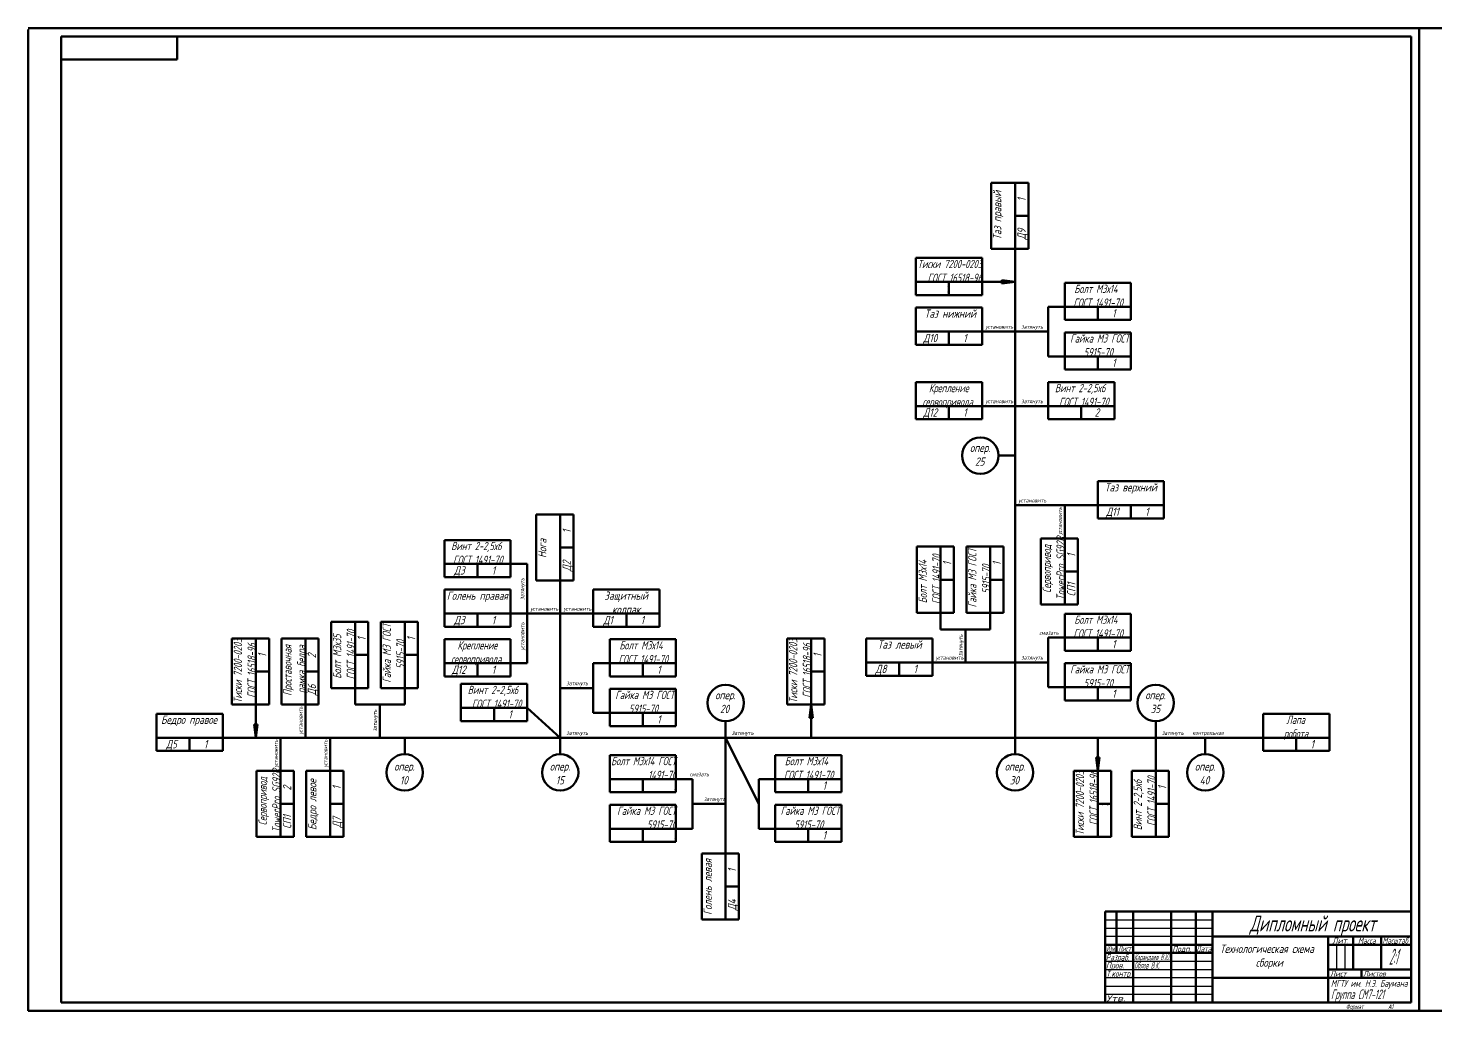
# Model space of a CAD drawing. Header units: millimetres. Extents: x 0 to 5528, y 0 to 1574.
# Drawn here: x 0 to 851, y 0 to 594 of the extents above; entities that cross this region are included whole.
import ezdxf
from ezdxf.enums import TextEntityAlignment as Align

# ---------------------------------------------------------------- set-up
doc = ezdxf.new("R2010")
doc.units = ezdxf.units.MM
doc.layers.get('0').update_dxf_attribs({"lineweight": 60})
doc.layers.add('0.3', color=130, linetype='Continuous', lineweight=30)
doc.layers.add('0.6', color=255, linetype='Continuous', lineweight=60)
doc.styles.add('ГОСТ', font='GOST_A.TTF', dxfattribs={"oblique": 15, "height": 5})

msp = doc.modelspace()

# ---------------------------------------------------------------- linework, layer by layer
for p, q in [((650.999, 5), (650.999, 60)), ((650.999, 60), (835.999, 60)), ((650.999, 60), (657.999, 60)), ((657.999, 60), (657.999, 35)), ((657.999, 60), (667.999, 60)), ((667.999, 60), (667.999, 5)), ((667.999, 60), (690.999, 60)), ((690.999, 60), (690.999, 5)), ((690.999, 60), (705.999, 60)), ((705.999, 60), (705.999, 5)), ((705.999, 60), (715.999, 60)), ((715.999, 60), (715.999, 5)), ((715.999, 45), (835.999, 45)), ((785.999, 45), (785.999, 5)), ((650.999, 40), (715.999, 40)), ((650.999, 35), (715.999, 35)), ((785.999, 40), (835.999, 40)), ((715.999, 20), (835.999, 20)), ((785.999, 25), (835.999, 25)), ((19.999, 5), (19.999, 5)), ((835.999, 5), (650.999, 5))]:
    msp.add_line(p, q)
at = {"layer": '0.3'}
for p, q in [((650.999, 55), (715.999, 55)), ((650.999, 50), (715.999, 50)), ((715.999, 45), (650.999, 45)), ((790.999, 40), (790.999, 25)), ((795.999, 40), (795.999, 25)), ((650.999, 30), (715.999, 30)), ((650.999, 25), (715.999, 25)), ((715.999, 20), (650.999, 20)), ((650.999, 15), (715.999, 15)), ((650.999, 10), (715.999, 10))]:
    msp.add_line(p, q, dxfattribs=at)
at = {"layer": '0.6'}
for p, q in [((-0.001, 594), (840.999, 594)), ((0, 593.263), (-0.001, 0)), ((19.999, 5), (19.999, 589)), ((19.999, 589), (835.999, 589)), ((89.999, 575), (89.999, 589)), ((835.999, 5), (835.999, 589)), ((840.999, 0), (840.999, 594)), ((840.999, 594), (1681.999, 594)), ((841, 593.473), (840.999, 0.21)), ((19.999, 575), (89.999, 575)), ((582.165, 460.595), (582.165, 500.595)), ((582.165, 500.595), (604.644, 500.595)), ((596.644, 460.595), (596.644, 500.595)), ((596.644, 500.595), (596.644, 480.595)), ((604.644, 460.595), (604.644, 500.595)), ((582.165, 460.595), (582.165, 490.595)), ((596.644, 480.595), (604.644, 480.595)), ((602.165, 460.595), (582.165, 460.595)), ((582.165, 460.595), (592.165, 460.595)), ((596.644, 465.595), (596.644, 450.595)), ((596.644, 460.595), (604.644, 460.595)), ((596.644, 460.595), (596.644, 440.595)), ((596.644, 460.595), (596.644, 440.595)), ((576.644, 455.074), (536.644, 455.074)), ((536.644, 455.074), (536.644, 432.595)), ((576.644, 455.074), (546.644, 455.074)), ((576.644, 435.074), (576.644, 455.074)), ((576.644, 455.074), (576.644, 445.074)), ((596.644, 450.595), (596.644, 380.595)), ((576.644, 440.595), (536.644, 440.595)), ((536.644, 440.595), (556.644, 440.595)), ((556.644, 440.595), (556.644, 432.595)), ((596.644, 440.595), (576.644, 440.595)), ((576.644, 440.595), (576.644, 432.595)), ((596.644, 440.595), (586.644, 440.595)), ((588.644, 439.595), (588.644, 441.595)), ((588.644, 441.595), (596.644, 440.595)), ((596.644, 440.595), (588.644, 439.595)), ((596.644, 410.595), (596.644, 440.595)), ((626.644, 440.074), (656.644, 440.074)), ((626.644, 420.074), (626.644, 440.074)), ((626.644, 440.074), (626.644, 430.074)), ((626.644, 440.074), (666.644, 440.074)), ((666.644, 440.074), (666.644, 417.595)), ((576.644, 432.595), (536.644, 432.595)), ((626.644, 425.595), (616.644, 425.595)), ((616.644, 425.595), (616.644, 395.595)), ((616.644, 425.595), (616.644, 410.595)), ((626.644, 425.595), (666.644, 425.595)), ((626.644, 425.595), (626.644, 417.595)), ((666.644, 425.595), (646.644, 425.595)), ((646.644, 425.595), (646.644, 417.595)), ((536.644, 425.074), (566.644, 425.074)), ((536.644, 405.074), (536.644, 425.074)), ((536.644, 425.074), (536.644, 415.074)), ((536.644, 425.074), (576.644, 425.074)), ((576.644, 425.074), (576.644, 402.595)), ((626.644, 417.595), (666.644, 417.595)), ((536.644, 410.595), (576.644, 410.595)), ((536.644, 410.595), (536.644, 402.595)), ((576.644, 410.595), (556.644, 410.595)), ((556.644, 410.595), (556.644, 402.595)), ((596.644, 410.595), (576.644, 410.595)), ((596.644, 410.595), (616.644, 410.595)), ((616.644, 410.595), (596.644, 410.595)), ((616.644, 410.595), (596.644, 410.595)), ((626.644, 410.074), (656.644, 410.074)), ((626.644, 390.074), (626.644, 410.074)), ((626.644, 410.074), (626.644, 400.074)), ((626.644, 410.074), (666.644, 410.074)), ((666.644, 410.074), (666.644, 387.595)), ((536.644, 402.595), (576.644, 402.595)), ((616.644, 395.595), (626.644, 395.595)), ((626.644, 395.595), (666.644, 395.595)), ((626.644, 395.595), (626.644, 387.595)), ((666.644, 395.595), (646.644, 395.595)), ((646.644, 395.595), (646.644, 387.595)), ((626.644, 387.595), (666.644, 387.595)), ((536.644, 380.074), (566.644, 380.074)), ((536.644, 360.074), (536.644, 380.074)), ((536.644, 380.074), (536.644, 370.074)), ((536.644, 380.074), (576.644, 380.074)), ((576.644, 380.074), (576.644, 357.595)), ((596.644, 380.595), (596.644, 365.595)), ((616.644, 380.074), (646.644, 380.074)), ((616.644, 360.074), (616.644, 380.074)), ((616.644, 380.074), (616.644, 370.074)), ((616.644, 380.074), (656.644, 380.074)), ((656.644, 380.074), (656.644, 357.595)), ((536.644, 365.595), (576.644, 365.595)), ((536.644, 365.595), (536.644, 357.595)), ((536.644, 357.595), (576.644, 357.595)), ((576.644, 365.595), (556.644, 365.595)), ((556.644, 365.595), (556.644, 357.595)), ((616.644, 365.595), (576.644, 365.595)), ((596.644, 365.595), (616.644, 365.595)), ((596.644, 365.595), (596.644, 335.595)), ((616.644, 365.595), (656.644, 365.595)), ((616.644, 365.595), (616.644, 357.595)), ((616.644, 357.595), (656.644, 357.595)), ((656.644, 365.595), (636.644, 365.595)), ((636.644, 365.595), (636.644, 357.595)), ((596.644, 335.595), (586.644, 335.595)), ((596.644, 335.595), (596.644, 210.595)), ((646.644, 320.074), (676.644, 320.074)), ((646.644, 300.074), (646.644, 320.074)), ((646.644, 320.074), (646.644, 310.074)), ((646.644, 320.074), (686.644, 320.074)), ((686.644, 320.074), (686.644, 297.595)), ((307.165, 260.116), (307.165, 300.116)), ((307.165, 300.116), (329.644, 300.116)), ((321.644, 260.116), (321.644, 300.116)), ((321.644, 300.116), (321.644, 280.116)), ((329.644, 260.116), (329.644, 300.116)), ((596.644, 305.595), (626.644, 305.595)), ((626.644, 305.595), (646.644, 305.595)), ((646.644, 305.595), (626.644, 305.595)), ((626.644, 305.595), (626.644, 285.595)), ((646.644, 305.595), (686.644, 305.595)), ((646.644, 305.595), (646.644, 297.595)), ((686.644, 305.595), (666.644, 305.595)), ((666.644, 305.595), (666.644, 297.595)), ((307.165, 260.116), (307.165, 290.116)), ((646.644, 297.595), (686.644, 297.595)), ((251.644, 284.595), (281.644, 284.595)), ((251.644, 264.595), (251.644, 284.595)), ((251.644, 284.595), (251.644, 274.595)), ((251.644, 284.595), (291.644, 284.595)), ((291.644, 284.595), (291.644, 262.116)), ((612.165, 245.595), (612.165, 285.595)), ((612.165, 285.595), (634.644, 285.595)), ((626.644, 245.595), (626.644, 285.595)), ((626.644, 285.595), (626.644, 265.595)), ((634.644, 245.595), (634.644, 285.595)), ((321.644, 280.116), (329.644, 280.116)), ((537.165, 240.595), (537.165, 280.595)), ((537.165, 280.595), (559.644, 280.595)), ((551.644, 240.595), (551.644, 280.595)), ((551.644, 280.595), (551.644, 260.595)), ((559.644, 240.595), (559.644, 280.595)), ((567.165, 240.595), (567.165, 280.595)), ((567.165, 280.595), (589.644, 280.595)), ((581.644, 240.595), (581.644, 280.595)), ((581.644, 280.595), (581.644, 260.595)), ((589.644, 240.595), (589.644, 280.595)), ((612.165, 245.595), (612.165, 275.595)), ((251.644, 270.116), (291.644, 270.116)), ((251.644, 270.116), (251.644, 262.116)), ((291.644, 270.116), (271.644, 270.116)), ((271.644, 270.116), (271.644, 262.116)), ((301.644, 270.116), (291.644, 270.116)), ((301.644, 240.116), (301.644, 270.116)), ((537.165, 240.595), (537.165, 270.595)), ((567.165, 240.595), (567.165, 270.595)), ((626.644, 265.595), (634.644, 265.595)), ((251.644, 262.116), (291.644, 262.116)), ((327.165, 260.116), (307.165, 260.116)), ((307.165, 260.116), (317.165, 260.116)), ((321.644, 260.116), (329.644, 260.116)), ((321.644, 260.116), (321.644, 240.116)), ((551.644, 260.595), (559.644, 260.595)), ((581.644, 260.595), (589.644, 260.595)), ((251.644, 254.595), (281.644, 254.595)), ((251.644, 234.595), (251.644, 254.595)), ((251.644, 254.595), (251.644, 244.595)), ((251.644, 254.595), (291.644, 254.595)), ((291.644, 254.595), (291.644, 232.116)), ((341.644, 254.595), (371.644, 254.595)), ((341.644, 234.595), (341.644, 254.595)), ((341.644, 254.595), (341.644, 244.595)), ((341.644, 254.595), (381.644, 254.595)), ((381.644, 254.595), (381.644, 232.116)), ((251.644, 240.116), (291.644, 240.116)), ((251.644, 240.116), (251.644, 232.116)), ((291.644, 240.116), (271.644, 240.116)), ((271.644, 240.116), (271.644, 232.116)), ((301.644, 240.116), (291.644, 240.116)), ((321.644, 240.116), (301.644, 240.116)), ((301.644, 240.116), (321.644, 240.116)), ((301.644, 210.116), (301.644, 240.116)), ((321.644, 240.116), (341.644, 240.116)), ((321.644, 240.116), (321.644, 225.116)), ((321.644, 240.116), (341.644, 240.116)), ((341.644, 240.116), (381.644, 240.116)), ((341.644, 240.116), (341.644, 232.116)), ((381.644, 240.116), (361.644, 240.116)), ((361.644, 240.116), (361.644, 232.116)), ((557.165, 240.595), (537.165, 240.595)), ((537.165, 240.595), (547.165, 240.595)), ((551.644, 240.595), (559.644, 240.595)), ((551.644, 240.595), (551.644, 230.595)), ((587.165, 240.595), (567.165, 240.595)), ((567.165, 240.595), (577.165, 240.595)), ((581.644, 240.595), (589.644, 240.595)), ((581.644, 230.595), (581.644, 240.595)), ((632.165, 245.595), (612.165, 245.595)), ((612.165, 245.595), (622.165, 245.595)), ((626.644, 245.595), (634.644, 245.595)), ((626.644, 240.074), (656.644, 240.074)), ((626.644, 220.074), (626.644, 240.074)), ((626.644, 240.074), (626.644, 230.074)), ((626.644, 240.074), (666.644, 240.074)), ((666.644, 240.074), (666.644, 217.595)), ((183.136, 195.116), (183.136, 235.116)), ((183.136, 235.116), (205.615, 235.116)), ((197.615, 195.116), (197.615, 235.116)), ((197.615, 235.116), (197.615, 215.116)), ((205.615, 195.116), (205.615, 235.116)), ((213.136, 195.116), (213.136, 235.116)), ((213.136, 235.116), (235.615, 235.116)), ((227.615, 195.116), (227.615, 235.116)), ((227.615, 235.116), (227.615, 215.116)), ((235.615, 195.116), (235.615, 235.116)), ((251.644, 232.116), (291.644, 232.116)), ((341.644, 232.116), (381.644, 232.116)), ((551.644, 230.595), (581.644, 230.595)), ((551.644, 230.595), (566.644, 230.595)), ((566.644, 210.595), (566.644, 230.595)), ((566.644, 230.595), (566.644, 210.595)), ((566.644, 230.595), (566.644, 210.595)), ((123.136, 185.116), (123.136, 225.116)), ((123.136, 225.116), (145.615, 225.116)), ((137.615, 185.116), (137.615, 225.116)), ((137.615, 225.116), (137.615, 205.116)), ((145.615, 185.116), (145.615, 225.116)), ((153.136, 185.116), (153.136, 225.116)), ((153.136, 225.116), (175.615, 225.116)), ((167.615, 185.116), (167.615, 225.116)), ((167.615, 225.116), (167.615, 205.116)), ((175.615, 185.116), (175.615, 225.116)), ((183.136, 195.116), (183.136, 225.116)), ((213.136, 195.116), (213.136, 225.116)), ((251.644, 224.595), (281.644, 224.595)), ((251.644, 204.595), (251.644, 224.595)), ((251.644, 224.595), (251.644, 214.595)), ((251.644, 224.595), (291.644, 224.595)), ((291.644, 224.595), (291.644, 202.116)), ((321.644, 225.116), (321.644, 195.116)), ((321.644, 225.116), (321.644, 210.116)), ((351.644, 224.595), (381.644, 224.595)), ((351.644, 204.595), (351.644, 224.595)), ((351.644, 224.595), (351.644, 214.595)), ((351.644, 224.595), (391.644, 224.595)), ((391.644, 224.595), (391.644, 202.116)), ((458.851, 185.116), (458.851, 225.116)), ((458.851, 225.116), (481.33, 225.116)), ((473.33, 185.116), (473.33, 225.116)), ((473.33, 225.116), (473.33, 205.116)), ((481.33, 185.116), (481.33, 225.116)), ((506.644, 225.074), (536.644, 225.074)), ((506.644, 205.074), (506.644, 225.074)), ((506.644, 225.074), (506.644, 215.074)), ((506.644, 225.074), (546.644, 225.074)), ((546.644, 225.074), (546.644, 202.595)), ((626.644, 225.595), (616.644, 225.595)), ((616.644, 225.595), (616.644, 195.595)), ((616.644, 225.595), (616.644, 210.595)), ((626.644, 225.595), (666.644, 225.595)), ((626.644, 225.595), (626.644, 217.595)), ((666.644, 225.595), (646.644, 225.595)), ((646.644, 225.595), (646.644, 217.595)), ((123.136, 185.116), (123.136, 215.116)), ((153.136, 185.116), (153.136, 215.116)), ((197.615, 215.116), (205.615, 215.116)), ((227.615, 215.116), (235.615, 215.116)), ((458.851, 185.116), (458.851, 215.116)), ((626.644, 217.595), (666.644, 217.595)), ((137.615, 205.116), (145.615, 205.116)), ((167.615, 205.116), (175.615, 205.116)), ((251.644, 210.116), (291.644, 210.116)), ((251.644, 210.116), (251.644, 202.116)), ((291.644, 210.116), (271.644, 210.116)), ((271.644, 210.116), (271.644, 202.116)), ((291.644, 210.116), (301.644, 210.116)), ((351.644, 210.116), (341.644, 210.116)), ((341.644, 210.116), (341.644, 180.116)), ((341.644, 210.116), (341.644, 195.116)), ((351.644, 210.116), (391.644, 210.116)), ((351.644, 210.116), (351.644, 202.116)), ((391.644, 210.116), (371.644, 210.116)), ((371.644, 210.116), (371.644, 202.116)), ((473.33, 205.116), (481.33, 205.116)), ((506.644, 210.595), (546.644, 210.595)), ((506.644, 210.595), (506.644, 202.595)), ((546.644, 210.595), (526.644, 210.595)), ((526.644, 210.595), (526.644, 202.595)), ((586.644, 210.595), (546.644, 210.595)), ((596.644, 210.595), (566.644, 210.595)), ((596.644, 211.565), (596.644, 165.116)), ((596.644, 210.595), (616.644, 210.595)), ((616.644, 210.595), (596.644, 210.595)), ((616.644, 210.595), (596.644, 210.595)), ((626.644, 210.074), (656.644, 210.074)), ((626.644, 190.074), (626.644, 210.074)), ((626.644, 210.074), (626.644, 200.074)), ((626.644, 210.074), (666.644, 210.074)), ((666.644, 210.074), (666.644, 187.595)), ((251.644, 202.116), (291.644, 202.116)), ((261.644, 197.595), (291.644, 197.595)), ((261.644, 177.595), (261.644, 197.595)), ((261.644, 197.595), (261.644, 187.595)), ((261.644, 197.595), (301.644, 197.595)), ((301.644, 197.595), (301.644, 175.116)), ((351.644, 202.116), (391.644, 202.116)), ((506.644, 202.595), (546.644, 202.595)), ((203.136, 195.116), (183.136, 195.116)), ((183.136, 195.116), (193.136, 195.116)), ((197.615, 195.116), (205.615, 195.116)), ((197.615, 195.116), (197.615, 185.116)), ((233.136, 195.116), (213.136, 195.116)), ((213.136, 195.116), (223.136, 195.116)), ((227.615, 195.116), (235.615, 195.116)), ((227.615, 185.116), (227.615, 195.116)), ((321.644, 195.116), (341.644, 195.116)), ((341.644, 195.116), (321.644, 195.116)), ((341.644, 195.116), (321.644, 195.116)), ((321.644, 195.116), (321.644, 165.116)), ((351.644, 194.595), (381.644, 194.595)), ((351.644, 174.595), (351.644, 194.595)), ((351.644, 194.595), (351.644, 184.595)), ((351.644, 194.595), (391.644, 194.595)), ((391.644, 194.595), (391.644, 172.116)), ((616.644, 195.595), (626.644, 195.595)), ((626.644, 195.595), (666.644, 195.595)), ((626.644, 195.595), (626.644, 187.595)), ((626.644, 187.595), (666.644, 187.595)), ((666.644, 195.595), (646.644, 195.595)), ((646.644, 195.595), (646.644, 187.595)), ((77.615, 179.595), (107.615, 179.595)), ((77.615, 159.595), (77.615, 179.595)), ((77.615, 179.595), (77.615, 169.595)), ((77.615, 179.595), (117.615, 179.595)), ((117.615, 179.595), (117.615, 157.116)), ((143.136, 185.116), (123.136, 185.116)), ((123.136, 185.116), (133.136, 185.116)), ((137.615, 165.116), (137.615, 185.116)), ((137.615, 185.116), (145.615, 185.116)), ((173.136, 185.116), (153.136, 185.116)), ((153.136, 185.116), (163.136, 185.116)), ((167.615, 165.116), (167.615, 185.116)), ((167.615, 185.116), (175.615, 185.116)), ((197.615, 185.116), (227.615, 185.116)), ((197.615, 185.116), (212.615, 185.116)), ((212.615, 185.116), (212.615, 165.116)), ((212.615, 185.116), (212.615, 165.116)), ((261.644, 183.116), (301.644, 183.116)), ((261.644, 183.116), (261.644, 175.116)), ((301.644, 183.116), (281.644, 183.116)), ((281.644, 183.116), (281.644, 175.116)), ((321.644, 165.116), (301.644, 183.116)), ((301.644, 183.116), (321.644, 165.116)), ((341.644, 180.116), (351.644, 180.116)), ((351.644, 180.116), (391.644, 180.116)), ((351.644, 180.116), (351.644, 172.116)), ((391.644, 180.116), (371.644, 180.116)), ((371.644, 180.116), (371.644, 172.116)), ((478.851, 185.116), (458.851, 185.116)), ((458.851, 185.116), (468.851, 185.116)), ((473.33, 185.116), (472.33, 177.116)), ((473.33, 185.116), (473.33, 165.116)), ((473.33, 185.116), (481.33, 185.116)), ((474.33, 177.116), (473.33, 185.116)), ((746.644, 179.595), (776.644, 179.595)), ((746.644, 159.595), (746.644, 179.595)), ((746.644, 179.595), (746.644, 169.595)), ((746.644, 179.595), (786.644, 179.595)), ((786.644, 179.595), (786.644, 157.116)), ((138.615, 173.116), (136.615, 173.116)), ((136.615, 173.116), (137.615, 165.116)), ((137.615, 165.116), (138.615, 173.116)), ((261.644, 175.116), (301.644, 175.116)), ((351.644, 172.116), (391.644, 172.116)), ((421.644, 165.116), (421.644, 175.116)), ((472.33, 177.116), (474.33, 177.116)), ((681.644, 165.116), (681.644, 175.116)), ((77.615, 165.116), (117.615, 165.116)), ((77.615, 165.116), (77.615, 157.116)), ((117.615, 165.116), (97.615, 165.116)), ((97.615, 165.116), (97.615, 157.116)), ((117.615, 165.116), (137.615, 165.116)), ((137.615, 165.116), (152.615, 165.116)), ((152.615, 165.116), (167.615, 165.116)), ((152.615, 145.116), (152.615, 165.116)), ((167.615, 165.116), (182.615, 165.116)), ((182.615, 145.116), (182.615, 165.116)), ((182.615, 165.116), (212.615, 165.116)), ((212.615, 165.116), (321.644, 165.116)), ((227.615, 165.116), (227.615, 155.116)), ((321.644, 165.116), (321.644, 155.116)), ((321.644, 165.116), (481.37, 165.116)), ((401.644, 165.116), (421.644, 165.116)), ((421.644, 155.116), (421.644, 165.116)), ((421.644, 165.116), (421.644, 146.216)), ((421.644, 165.116), (441.644, 125.116)), ((441.644, 125.116), (421.644, 165.116)), ((441.644, 125.116), (421.644, 165.116)), ((421.644, 165.116), (506.644, 165.116)), ((596.644, 165.116), (506.644, 165.116)), ((596.644, 165.116), (596.644, 155.116)), ((596.644, 165.116), (666.644, 165.116)), ((646.644, 145.116), (646.644, 165.116)), ((666.644, 165.116), (681.644, 165.116)), ((681.644, 165.116), (696.644, 165.116)), ((681.644, 145.116), (681.644, 165.116)), ((696.644, 165.116), (711.644, 165.116)), ((711.644, 165.116), (726.644, 165.116)), ((711.644, 165.116), (711.644, 155.116)), ((726.644, 165.116), (746.644, 165.116)), ((746.644, 165.116), (786.644, 165.116)), ((746.644, 165.116), (746.644, 157.116)), ((786.644, 165.116), (766.644, 165.116)), ((766.644, 165.116), (766.644, 157.116)), ((77.615, 157.116), (117.615, 157.116)), ((391.644, 154.595), (351.644, 154.595)), ((351.644, 154.595), (351.644, 132.116)), ((391.644, 154.595), (361.644, 154.595)), ((391.644, 134.595), (391.644, 154.595)), ((391.644, 154.595), (391.644, 144.595)), ((421.644, 125.116), (421.644, 155.116)), ((451.644, 154.595), (481.644, 154.595)), ((451.644, 134.595), (451.644, 154.595)), ((451.644, 154.595), (451.644, 144.595)), ((451.644, 154.595), (491.644, 154.595)), ((491.644, 154.595), (491.644, 132.116)), ((746.644, 157.116), (786.644, 157.116)), ((138.136, 105.116), (138.136, 145.116)), ((138.136, 145.116), (160.615, 145.116)), ((152.615, 105.116), (152.615, 145.116)), ((152.615, 145.116), (152.615, 125.116)), ((160.615, 105.116), (160.615, 145.116)), ((168.136, 105.116), (168.136, 145.116)), ((168.136, 145.116), (190.615, 145.116)), ((182.615, 105.116), (182.615, 145.116)), ((182.615, 145.116), (182.615, 125.116)), ((190.615, 105.116), (190.615, 145.116)), ((632.165, 145.116), (632.165, 115.116)), ((652.165, 145.116), (632.165, 145.116)), ((632.165, 145.116), (642.165, 145.116)), ((632.165, 145.116), (632.165, 105.116)), ((646.644, 145.116), (645.644, 153.116)), ((645.644, 153.116), (647.644, 153.116)), ((647.644, 153.116), (646.644, 145.116)), ((646.644, 145.116), (646.644, 105.116)), ((646.644, 145.116), (654.644, 145.116)), ((654.644, 145.116), (654.644, 105.116)), ((667.165, 105.116), (667.165, 145.116)), ((667.165, 145.116), (689.644, 145.116)), ((681.644, 105.116), (681.644, 145.116)), ((681.644, 145.116), (681.644, 125.116)), ((689.644, 105.116), (689.644, 145.116)), ((391.644, 140.116), (351.644, 140.116)), ((351.644, 140.116), (371.644, 140.116)), ((371.644, 140.116), (371.644, 132.116)), ((391.644, 140.116), (391.644, 132.116)), ((391.644, 140.116), (401.644, 140.116)), ((401.644, 140.116), (401.644, 110.116)), ((401.644, 140.116), (401.644, 125.116)), ((451.644, 140.116), (441.644, 140.116)), ((441.644, 140.116), (441.644, 110.116)), ((441.644, 140.116), (441.644, 125.116)), ((451.644, 140.116), (491.644, 140.116)), ((451.644, 140.116), (451.644, 132.116)), ((491.644, 140.116), (471.644, 140.116)), ((471.644, 140.116), (471.644, 132.116)), ((138.136, 105.116), (138.136, 135.116)), ((168.136, 105.116), (168.136, 135.116)), ((391.644, 132.116), (351.644, 132.116)), ((451.644, 132.116), (491.644, 132.116)), ((667.165, 105.116), (667.165, 135.116)), ((152.615, 125.116), (160.615, 125.116)), ((182.615, 125.116), (190.615, 125.116)), ((391.644, 124.595), (351.644, 124.595)), ((351.644, 124.595), (351.644, 102.116)), ((391.644, 124.595), (361.644, 124.595)), ((391.644, 104.595), (391.644, 124.595)), ((391.644, 124.595), (391.644, 114.595)), ((421.644, 125.116), (401.644, 125.116)), ((401.644, 125.116), (421.644, 125.116)), ((401.644, 125.116), (421.644, 125.116)), ((421.644, 125.116), (421.644, 95.116)), ((451.644, 124.595), (481.644, 124.595)), ((451.644, 104.595), (451.644, 124.595)), ((451.644, 124.595), (451.644, 114.595)), ((451.644, 124.595), (491.644, 124.595)), ((491.644, 124.595), (491.644, 102.116)), ((646.644, 105.116), (646.644, 125.116)), ((646.644, 125.116), (654.644, 125.116)), ((681.644, 125.116), (689.644, 125.116)), ((158.136, 105.116), (138.136, 105.116)), ((138.136, 105.116), (148.136, 105.116)), ((152.615, 105.116), (160.615, 105.116)), ((188.136, 105.116), (168.136, 105.116)), ((168.136, 105.116), (178.136, 105.116)), ((182.615, 105.116), (190.615, 105.116)), ((391.644, 110.116), (351.644, 110.116)), ((351.644, 110.116), (371.644, 110.116)), ((371.644, 110.116), (371.644, 102.116)), ((391.644, 110.116), (391.644, 102.116)), ((401.644, 110.116), (391.644, 110.116)), ((441.644, 110.116), (451.644, 110.116)), ((451.644, 110.116), (491.644, 110.116)), ((451.644, 110.116), (451.644, 102.116)), ((491.644, 110.116), (471.644, 110.116)), ((471.644, 110.116), (471.644, 102.116)), ((632.165, 105.116), (654.644, 105.116)), ((687.165, 105.116), (667.165, 105.116)), ((667.165, 105.116), (677.165, 105.116)), ((681.644, 105.116), (689.644, 105.116)), ((391.644, 102.116), (351.644, 102.116)), ((407.165, 55.116), (407.165, 95.116)), ((407.165, 95.116), (429.644, 95.116)), ((421.644, 55.116), (421.644, 95.116)), ((421.644, 95.116), (421.644, 75.116)), ((429.644, 55.116), (429.644, 95.116)), ((451.644, 102.116), (491.644, 102.116)), ((407.165, 55.116), (407.165, 85.116)), ((421.644, 75.116), (429.644, 75.116)), ((427.165, 55.116), (407.165, 55.116)), ((407.165, 55.116), (417.165, 55.116)), ((421.644, 55.116), (429.644, 55.116)), ((800.999, 45), (800.999, 25)), ((817.999, 45), (817.999, 25)), ((805.999, 25), (805.999, 20)), ((-0.001, 0), (840.999, 0)), ((-0.001, 0), (840.999, 0)), ((19.999, 5), (835.999, 5)), ((840.999, 0), (1681.999, 0))]:
    msp.add_line(p, q, dxfattribs=at)
for centre in [(575.644, 335.595), (421.644, 186.116), (681.644, 186.116), (227.615, 144.116), (321.644, 144.116), (596.644, 144.116), (711.644, 144.116)]:
    msp.add_circle(centre, 11, dxfattribs=at)

# ---------------------------------------------------------------- texts
at = {"layer": '0.3', "style": 'ГОСТ', "oblique": 15}
for s, height, rotation, width, p, p2 in [('Лит.', 3.5581, 0.19349, 1.210089, (788.408, 40.664), (798.254, 40.697)), ('Масса', 3.5581, 359.821579, 0.974703, (803.92, 40.599), (814.599, 40.566)), ('Масштаб', 3.5248, 0.024239, 0.942752, (818.739, 40.666), (834.186, 40.673)), ('Разраб.', 3.979, 359.762673, 0.968939, (651.501, 30.464), (665.697, 30.406)), ('Лист', 3.44, 0.367126, 0.854898, (658.904, 35.873), (666.684, 35.922)), ('Облов В.К.', 3.8347, 359.880309, 0.78226, (668.678, 25.597), (683.901, 25.565)), ('МГТУ им. Н.Э. Баумана', 4.16542, 0.066831, 0.991995, (787.519, 14.475), (833.897, 14.529))]:
    msp.add_text(s, height=height, rotation=rotation, dxfattribs=dict(at, width=width)).set_placement(p, p2, align=Align.FIT)
for s, height, width, p, p2 in [('Изм.', 3.4898, 0.772445, (651.821, 35.823), (657.308, 35.823)), ('Карандаев В.Ю.', 3.5671, 0.812768, (668.638, 30.656), (690.198, 30.656)), ('Дата', 3.8421, 0.909684, (705.999, 35.563), (715.257, 35.563)), ('2:1', 9.692, 0.413256, (822.636, 27.92), (827.785, 27.92)), ('Пров.', 3.7046, 1.145414, (651.579, 25.603), (662.501, 25.603)), ('Т.контр.', 3.6912, 1.012898, (651.668, 20.609), (667.171, 20.609)), ('Утв.', 3.5321, 1.464632, (651.859, 5.804), (663.319, 5.804)), ('Группа СМ7-121', 5.8424, 0.691926, (787.573, 7.064), (819.664, 7.064))]:
    msp.add_text(s, height=height, dxfattribs=dict(at, width=width)).set_placement(p, p2, align=Align.FIT)
msp.add_text('Подп.', height=3.4835, dxfattribs=at).set_placement((691.682, 35.717))
for s, height, p in [('Лист', 3.3797, (787.084, 20.763)), ('Листов', 3.2192, (807.101, 20.87))]:
    msp.add_text(s, height=height, rotation=359.753141, dxfattribs=at).set_placement(p)
msp.add_text('Формат          А1', height=3.01514, dxfattribs=at).set_placement((796.619, 1.019), (825.291, 1.019), align=Align.ALIGNED)
at = {"layer": '0.3', "rotation": 90, "style": 'ГОСТ'}
for s, width, heights, insert, char_height, attachment_point in [('\\pi5.4748;Таз правый', 40, [0], (583.296, 460.595), 5, 1), ('\\pi8.6053;1', 19.97784, [0], (598.052, 480.617), 5, 1), ('\\pi5.5621;Д9', 19.97784, [0], (598.052, 460.617), 5, 1), ('\\pi2.0744;установить', 20.01999, [0], (622.459, 285.595), 2.5, 1), ('\\pi8.6053;1', 19.97784, [0], (323.052, 280.138), 5, 1), ('\\pi13.601;Нога', 40, [0], (308.296, 260.116), 5, 1), ('\\pi7.0217;{\\W0.8;Сервопривод \\P\\pi2.6029;TowerPro SG92R}', 40, [0], (613.296, 245.595), 5, 1), ('\\pi5.5474;Д2', 19.97784, [0], (323.052, 260.138), 5, 1), ('\\pi5.7762;{\\W0.8;Болт М3х14 \\P\\pi5.2205;ГОСТ 1491-70}', 40, [0], (538.296, 240.595), 5, 1), ('\\pi3.2485;{\\W0.8;Гайка М3 ГОСТ \\P\\pi11.464;5915-70}', 40, [0], (568.296, 240.595), 5, 1), ('\\pi8.6053;1', 19.97784, [0], (628.052, 265.617), 5, 1), ('\\pi8.6053;1', 19.97784, [0], (553.052, 260.617), 5, 1), ('\\pi8.6053;1', 19.97784, [0], (583.052, 260.617), 5, 1), ('\\pi3.7325;затянуть', 20.01999, [0], (297.459, 244.691), 2.5, 1), ('\\pi4.8964;СП1', 19.97784, [0], (628.052, 245.617), 5, 1), ('\\pi3.2485;{\\W0.8;Гайка М3 ГОСТ \\P\\pi11.464;5915-70}', 40, [0], (214.267, 195.116), 5, 1), ('\\pi2.0744;установить', 20.01999, [0], (297.459, 215.941), 2.5, 1), ('\\pi5.6328;{\\W0.8;Болт М3х35 \\P\\pi5.2205;ГОСТ 1491-70}', 40, [0], (184.267, 195.116), 5, 1), ('\\pi8.6053;1', 19.97784, [0], (199.023, 215.138), 5, 1), ('\\pi8.6053;1', 19.97784, [0], (229.023, 215.138), 5, 1), ('\\pi3.7325;затянуть', 20.01999, [0], (562.459, 210.595), 2.5, 1), ('\\pi0.93355;{\\W0.8;Тиски 7200-0203\\P\\pi4.0756;ГОСТ 16518-96}', 40, [0], (124.267, 185.116), 5, 1), ('\\pi8.6053;1', 19.97784, [0], (139.023, 205.138), 5, 1), ('\\pi5.3086;{\\W0.8;Проставочная \\P\\pi6.8753;рамка бедра}', 40, [13.348], (154.267, 185.116), 5, 1), ('\\pi8.0516;2', 19.97784, [0], (169.023, 205.138), 5, 1), ('\\pi0.93355;{\\W0.8;Тиски 7200-0203\\P\\pi4.0756;ГОСТ 16518-96}', 40, [0], (459.982, 185.116), 5, 1), ('\\pi8.6053;1', 19.97784, [0], (474.738, 205.138), 5, 1), ('\\pi5.5621;Д6', 19.97784, [0], (169.023, 185.138), 5, 1), ('\\pi2.0744;установить', 20.01999, [0], (163.43, 165.116), 2.5, 1), ('\\pi3.7325;затянуть', 20.01999, [0], (208.43, 165.116), 2.5, 1), ('\\pi2.0744;установить', 20.01999, [0], (148.43, 145.116), 2.5, 1), ('\\pi2.0744;установить', 20.01999, [0], (178.43, 145.116), 2.5, 1), ('{\\W0.8;Тиски 7200-0203\\PГОСТ 16518-96}', 40, [0], (633.296, 145.116), 5, 3), ('\\pi7.0217;{\\W0.8;Сервопривод \\P\\pi2.6029;TowerPro SG92R}', 40, [0], (139.267, 105.116), 5, 1), ('\\pi8.0516;2', 19.97784, [0], (154.023, 125.138), 5, 1), ('\\pi4.1278;Бедро левое', 40, [0], (169.267, 105.116), 5, 1), ('\\pi8.6053;1', 19.97784, [0], (184.023, 125.138), 5, 1), ('\\pi4.0671;{\\W0.8;Винт 2-2,5х6\\P\\pi4.2191; ГОСТ 1491-70}', 40, [0], (668.296, 105.116), 5, 1), ('\\pi8.6053;1', 19.97784, [0], (683.052, 125.138), 5, 1), ('1', 19.97784, [0], (648.052, 125.093), 5, 3), ('\\pi4.8964;СП1', 19.97784, [0], (154.023, 105.138), 5, 1), ('\\pi5.5584;Д7', 19.97784, [0], (184.023, 105.138), 5, 1), ('\\pi2.8723;Голень левая', 40, [0], (408.296, 55.116), 5, 1), ('\\pi8.6053;1', 19.97784, [0], (423.052, 75.138), 5, 1), ('\\pi5.5621;Д4', 19.97784, [0], (423.052, 55.138), 5, 1)]:
    msp.add_mtext_dynamic_manual_height_columns(s, width=width, gutter_width=25, heights=heights, dxfattribs=dict(at, insert=insert, char_height=char_height, attachment_point=attachment_point))
at = {"layer": '0.3', "style": 'ГОСТ'}
for s, width, insert, char_height, attachment_point in [('{\\W0.8;Тиски 7200-0203\\PГОСТ 16518-96}', 40, (576.644, 453.943), 5, 3), ('1', 19.97784, (556.622, 439.186), 5, 3), ('\\pi5.7762;{\\W0.8;Болт М3х14 \\P\\pi5.2205;ГОСТ 1491-70}', 40, (626.644, 438.943), 5, 1), ('\\pi5.2955;Таз нижний', 40, (536.644, 423.943), 5, 1), ('\\pi8.6053;1', 19.97784, (646.666, 424.186), 5, 1), ('\\pi4.4896;Д10', 19.97784, (536.666, 409.186), 5, 1), ('\\pi8.6053;1', 19.97784, (556.666, 409.186), 5, 1), ('\\pi2.0744;установить', 20.01999, (576.644, 414.779), 2.5, 1), ('\\pi3.7325;затянуть', 20.01999, (596.644, 414.779), 2.5, 1), ('\\pi3.2485;{\\W0.8;Гайка М3 ГОСТ \\P\\pi11.464;5915-70}', 40, (626.644, 408.943), 5, 1), ('\\pi8.6053;1', 19.97784, (646.666, 394.186), 5, 1), ('\\pi7.9013;{\\W0.9;Крепление \\P\\pi4.0272;сервопривода}', 40, (536.644, 378.943), 5, 1), ('\\pi4.0671;{\\W0.8;Винт 2-2,5х6\\P\\pi4.2191; ГОСТ 1491-70}', 40, (616.644, 378.943), 5, 1), ('\\pi2.0744;установить', 20.01999, (576.644, 369.779), 2.5, 1), ('\\pi3.7325;затянуть', 20.01999, (596.644, 369.779), 2.5, 1), ('\\pi4.475;Д12', 19.97784, (536.666, 364.186), 5, 1), ('\\pi8.6053;1', 19.97784, (556.666, 364.186), 5, 1), ('\\pi8.0516;2', 19.97784, (636.666, 364.186), 5, 1), ('\\pi0.84102;опер.\\P\\pi3.9216;25', 14.54359, (568.501, 329.489), 5, 7), ('\\pi4.2193;Таз верхний', 40, (646.644, 318.943), 5, 1), ('\\pi2.0744;установить', 20.01999, (596.644, 309.779), 2.5, 1), ('\\pi5.0286;Д11', 19.97784, (646.666, 304.186), 5, 1), ('\\pi8.6053;1', 19.97784, (666.666, 304.186), 5, 1), ('\\pi4.0671;{\\W0.8;Винт 2-2,5х6 \\P\\pi5.2205;ГОСТ 1491-70}', 40, (251.644, 283.464), 5, 1), ('\\pi5.7414;Д3', 19.97784, (251.666, 268.707), 5, 1), ('\\pi8.6053;1', 19.97784, (271.666, 268.707), 5, 1), ('\\pi1.4412;Голень правая', 40, (251.644, 253.464), 5, 1), ('\\pi6.6388;Защитный \\P\\pi11.289;колпак', 40, (341.644, 253.464), 5, 1), ('\\pi5.7414;Д3', 19.97784, (251.666, 238.707), 5, 1), ('\\pi8.6053;1', 19.97784, (271.666, 238.707), 5, 1), ('\\pi2.0744;установить', 20.01999, (301.644, 244.3), 2.5, 1), ('\\pi2.0744;установить', 20.01999, (321.644, 244.3), 2.5, 1), ('\\pi6.1011;Д1', 19.97784, (341.666, 238.707), 5, 1), ('\\pi8.6053;1', 19.97784, (361.666, 238.707), 5, 1), ('\\pi5.7762;{\\W0.8;Болт М3х14 \\P\\pi5.2205;ГОСТ 1491-70}', 40, (626.644, 238.943), 5, 1), ('\\pi7.9013;{\\W0.9;Крепление \\P\\pi4.0272;сервопривода}', 40, (251.644, 223.464), 5, 1), ('\\pi5.7762;{\\W0.8;Болт М3х14 \\P\\pi5.2205;ГОСТ 1491-70}', 40, (351.644, 223.464), 5, 1), ('\\pi6.906;Таз левый', 40, (506.644, 223.943), 5, 1), ('\\pi4.6311;смазать', 20.01999, (606.644, 229.779), 2.5, 1), ('\\pi8.6053;1', 19.97784, (646.666, 224.186), 5, 1), ('\\pi2.0744;установить', 20.01999, (546.644, 214.779), 2.5, 1), ('\\pi3.7325;затянуть', 20.01999, (596.644, 214.779), 2.5, 1), ('\\pi4.475;Д12', 19.97784, (251.666, 208.707), 5, 1), ('\\pi8.6053;1', 19.97784, (271.666, 208.707), 5, 1), ('\\pi8.6053;1', 19.97784, (371.666, 208.707), 5, 1), ('\\pi5.5621;Д8', 19.97784, (506.666, 209.186), 5, 1), ('\\pi8.6053;1', 19.97784, (526.666, 209.186), 5, 1), ('\\pi3.2485;{\\W0.8;Гайка М3 ГОСТ \\P\\pi11.464;5915-70}', 40, (626.644, 208.943), 5, 1), ('\\pi4.0671;{\\W0.8;Винт 2-2,5х6\\P\\pi4.2191; ГОСТ 1491-70}', 40, (261.644, 196.464), 5, 1), ('\\pi3.7325;затянуть', 20.01999, (321.644, 199.3), 2.5, 1), ('\\pi3.2485;{\\W0.8;Гайка М3 ГОСТ \\P\\pi11.464;5915-70}', 40, (351.644, 193.464), 5, 1), ('\\pi0.84102;опер.\\P\\pi3.7422;20', 14.54359, (414.501, 180.01), 5, 7), ('\\pi8.6053;1', 19.97784, (646.666, 194.186), 5, 1), ('\\pi0.84102;опер.\\P\\pi4.0973;35', 14.54359, (674.501, 180.01), 5, 7), ('\\pi8.6053;1', 19.97784, (281.666, 181.707), 5, 1), ('\\pi2.6966;Бедро правое', 40, (77.615, 178.464), 5, 1), ('\\pi8.6053;1', 19.97784, (371.666, 178.707), 5, 1), ('\\pi14.009;{\\W0.9;Лапа \\P\\pi10.148; робота}', 40, (746.644, 178.464), 5, 1), ('\\pi5.7414;Д5', 19.97784, (77.637, 163.707), 5, 1), ('\\pi8.6053;1', 19.97784, (97.637, 163.707), 5, 1), ('\\pi3.7325;затянуть', 20.01999, (321.644, 169.3), 2.5, 1), ('\\pi3.7325;затянуть', 20.01999, (421.644, 169.3), 2.5, 1), ('\\pi3.7325;затянуть', 20.01999, (681.644, 169.3), 2.5, 1), ('\\pi1.8113;контрольная', 20.01999, (702.039, 169.3), 2.5, 1), ('\\pi8.6053;1', 19.97784, (766.666, 163.707), 5, 1), ('{\\W0.8;Болт М3х14 ГОСТ 1491-70}', 40, (391.644, 153.464), 5, 3), ('\\pi5.7762;{\\W0.8;Болт М3х14 \\P\\pi5.2205;ГОСТ 1491-70}', 40, (451.644, 153.464), 5, 1), ('\\pi0.84102;опер.\\P\\pi4.2766;10', 14.54359, (220.472, 150.221), 5, 1), ('\\pi0.84102;опер.\\P\\pi4.456;15', 14.54359, (314.501, 150.221), 5, 1), ('\\pi0.84102;опер.\\P\\pi3.9179;30', 14.54359, (589.501, 150.221), 5, 1), ('\\pi0.84102;опер.\\P\\pi3.7422;40', 14.54359, (704.501, 150.221), 5, 1), ('1', 19.97784, (391.622, 138.707), 5, 3), ('смазать', 20.01999, (411.644, 144.3), 2.5, 3), ('\\pi8.6053;1', 19.97784, (471.666, 138.707), 5, 1), ('затянуть', 20.01999, (421.644, 129.3), 2.5, 3), ('{\\W0.8;Гайка М3 ГОСТ 5915-70}', 40, (391.644, 123.464), 5, 3), ('\\pi3.2485;{\\W0.8;Гайка М3 ГОСТ \\P\\pi11.464;5915-70}', 40, (451.644, 123.464), 5, 1), ('1', 19.97784, (391.622, 108.707), 5, 3), ('\\pi8.6053;1', 19.97784, (471.666, 108.707), 5, 1), ('\\pi22.618;{\\W0.8;Дипломный проект}', 120, (715.893, 57.578), 9.60697, 1), ('\\pi4.4536;Технологическая схема\\P\\pi26.101;сборки', 70, (715.999, 40), 5, 1)]:
    msp.add_mtext_dynamic_manual_height_columns(s, width=width, gutter_width=25, heights=[0], dxfattribs=dict(at, insert=insert, char_height=char_height, attachment_point=attachment_point))

doc.saveas('drawing.dxf')
